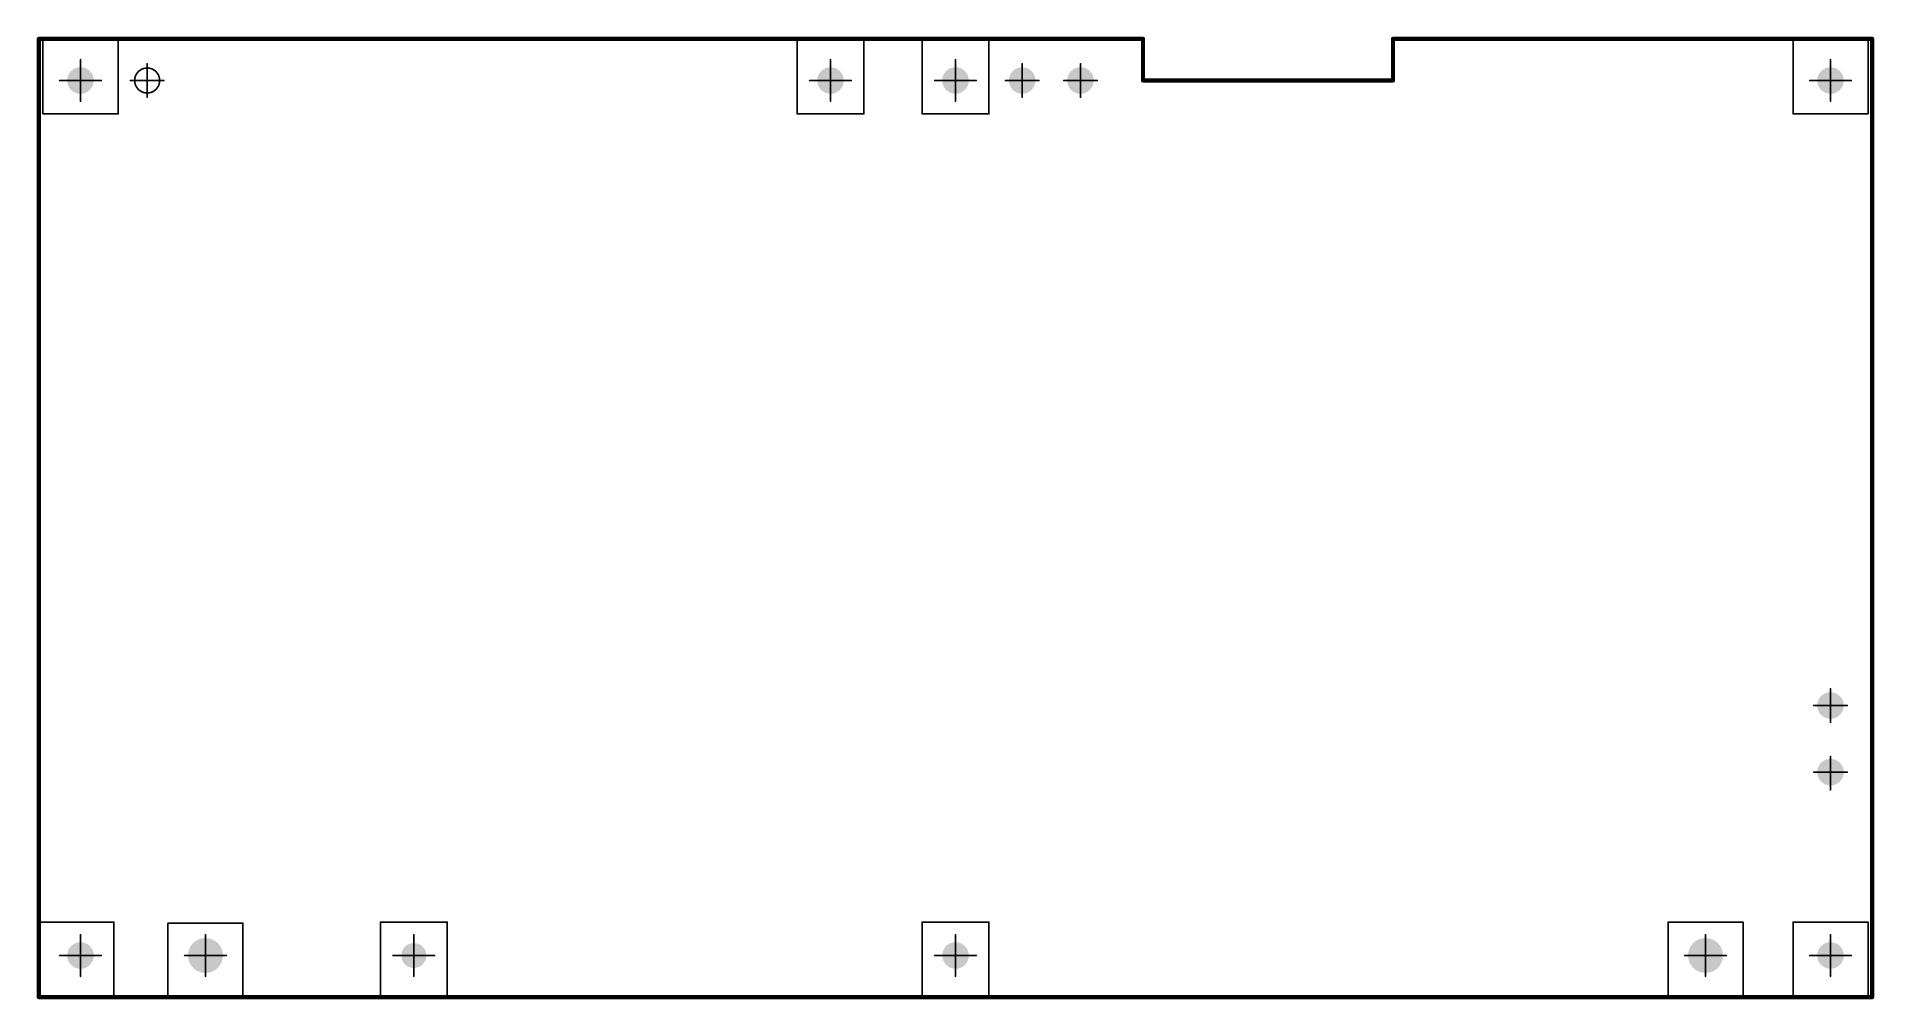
# Model space of a CAD drawing. Header units: inches. Extents: x 10 to 230, y 10 to 125.
import ezdxf

# ---------------------------------------------------------------- set-up
doc = ezdxf.new("R2010")
doc.units = ezdxf.units.IN
for name, color, linetype in [('Bottom Layer- Bottom', 5, 'Continuous'), ('Bottom Solder- Bot Mask', 6, 'Continuous'), ('Keep-Out Layer- Board', 6, 'Continuous'), ('Mechanical 1- Top Assy', 6, 'Continuous'), ('Mechanical 5- Help', 56, 'Continuous'), ('Multi-Layer', 9, 'Continuous'), ('Top Layer- Top', 1, 'Continuous'), ('Top Solder- Top Mask', 216, 'Continuous')]:
    doc.layers.add(name, color=color, linetype=linetype)

msp = doc.modelspace()

# ---------------------------------------------------------------- hatches: boundary and pattern name
at = {"layer": 'Bottom Layer- Bottom'}
h = msp.add_hatch(color=7, dxfattribs=at)
edge = h.paths.add_edge_path()
edge.add_arc((15, 120), 1.5, 0, 360)
h = msp.add_hatch(color=7, dxfattribs=at)
edge = h.paths.add_edge_path()
edge.add_arc((105, 120), 1.5, 0, 360)
h = msp.add_hatch(color=7, dxfattribs=at)
edge = h.paths.add_edge_path()
edge.add_arc((120, 120), 1.5, 0, 360)
h = msp.add_hatch(color=7, dxfattribs=at)
edge = h.paths.add_edge_path()
edge.add_arc((128, 120), 1.5, 0, 360)
h = msp.add_hatch(color=7, dxfattribs=at)
edge = h.paths.add_edge_path()
edge.add_arc((135, 120), 1.5, 0, 360)
h = msp.add_hatch(color=7, dxfattribs=at)
edge = h.paths.add_edge_path()
edge.add_arc((225, 120), 1.5, 0, 360)
h = msp.add_hatch(color=7, dxfattribs=at)
edge = h.paths.add_edge_path()
edge.add_arc((225, 45), 1.5, 0, 360)
h = msp.add_hatch(color=7, dxfattribs=at)
edge = h.paths.add_edge_path()
edge.add_arc((225, 37), 1.5, 0, 360)
h = msp.add_hatch(color=7, dxfattribs=at)
edge = h.paths.add_edge_path()
edge.add_arc((15, 15), 1.5, 0, 360)
h = msp.add_hatch(color=7, dxfattribs=at)
edge = h.paths.add_edge_path()
edge.add_arc((30, 15), 2, 0, 360)
h = msp.add_hatch(color=7, dxfattribs=at)
edge = h.paths.add_edge_path()
edge.add_arc((55, 15), 1.5, 0, 360)
h = msp.add_hatch(color=7, dxfattribs=at)
edge = h.paths.add_edge_path()
edge.add_arc((120, 15), 1.5, 0, 360)
h = msp.add_hatch(color=7, dxfattribs=at)
edge = h.paths.add_edge_path()
edge.add_arc((210, 15), 2, 0, 360)
h = msp.add_hatch(color=7, dxfattribs=at)
edge = h.paths.add_edge_path()
edge.add_arc((225, 15), 1.5, 0, 360)
at = {"layer": 'Bottom Solder- Bot Mask'}
h = msp.add_hatch(color=7, dxfattribs=at)
edge = h.paths.add_edge_path()
edge.add_arc((15, 120), 1.6, 0, 360)
h = msp.add_hatch(color=7, dxfattribs=at)
edge = h.paths.add_edge_path()
edge.add_arc((105, 120), 1.6, 0, 360)
h = msp.add_hatch(color=7, dxfattribs=at)
edge = h.paths.add_edge_path()
edge.add_arc((120, 120), 1.6, 0, 360)
h = msp.add_hatch(color=7, dxfattribs=at)
edge = h.paths.add_edge_path()
edge.add_arc((128, 120), 1.6, 0, 360)
h = msp.add_hatch(color=7, dxfattribs=at)
edge = h.paths.add_edge_path()
edge.add_arc((135, 120), 1.6, 0, 360)
h = msp.add_hatch(color=7, dxfattribs=at)
edge = h.paths.add_edge_path()
edge.add_arc((225, 120), 1.6, 0, 360)
h = msp.add_hatch(color=7, dxfattribs=at)
edge = h.paths.add_edge_path()
edge.add_arc((225, 45), 1.6, 0, 360)
h = msp.add_hatch(color=7, dxfattribs=at)
edge = h.paths.add_edge_path()
edge.add_arc((225, 37), 1.6, 0, 360)
h = msp.add_hatch(color=7, dxfattribs=at)
edge = h.paths.add_edge_path()
edge.add_arc((15, 15), 1.6, 0, 360)
h = msp.add_hatch(color=7, dxfattribs=at)
edge = h.paths.add_edge_path()
edge.add_arc((30, 15), 2.1, 0, 360)
h = msp.add_hatch(color=7, dxfattribs=at)
edge = h.paths.add_edge_path()
edge.add_arc((120, 15), 1.6, 0, 360)
h = msp.add_hatch(color=7, dxfattribs=at)
edge = h.paths.add_edge_path()
edge.add_arc((210, 15), 2.1, 0, 360)
h = msp.add_hatch(color=7, dxfattribs=at)
edge = h.paths.add_edge_path()
edge.add_arc((225, 15), 1.6, 0, 360)
at = {"layer": 'Multi-Layer'}
h = msp.add_hatch(color=9, dxfattribs=at)
edge = h.paths.add_edge_path()
edge.add_arc((15, 120), 1.5, 0, 360)
h = msp.add_hatch(color=9, dxfattribs=at)
edge = h.paths.add_edge_path()
edge.add_arc((105, 120), 1.5, 0, 360)
h = msp.add_hatch(color=9, dxfattribs=at)
edge = h.paths.add_edge_path()
edge.add_arc((120, 120), 1.5, 0, 360)
h = msp.add_hatch(color=9, dxfattribs=at)
edge = h.paths.add_edge_path()
edge.add_arc((128, 120), 1.5, 0, 360)
h = msp.add_hatch(color=9, dxfattribs=at)
edge = h.paths.add_edge_path()
edge.add_arc((135, 120), 1.5, 0, 360)
h = msp.add_hatch(color=9, dxfattribs=at)
edge = h.paths.add_edge_path()
edge.add_arc((225, 120), 1.5, 0, 360)
h = msp.add_hatch(color=9, dxfattribs=at)
edge = h.paths.add_edge_path()
edge.add_arc((225, 45), 1.5, 0, 360)
h = msp.add_hatch(color=9, dxfattribs=at)
edge = h.paths.add_edge_path()
edge.add_arc((225, 37), 1.5, 0, 360)
h = msp.add_hatch(color=9, dxfattribs=at)
edge = h.paths.add_edge_path()
edge.add_arc((15, 15), 1.5, 0, 360)
h = msp.add_hatch(color=9, dxfattribs=at)
edge = h.paths.add_edge_path()
edge.add_arc((30, 15), 2, 0, 360)
h = msp.add_hatch(color=9, dxfattribs=at)
edge = h.paths.add_edge_path()
edge.add_arc((55, 15), 1.5, 0, 360)
h = msp.add_hatch(color=9, dxfattribs=at)
edge = h.paths.add_edge_path()
edge.add_arc((120, 15), 1.5, 0, 360)
h = msp.add_hatch(color=9, dxfattribs=at)
edge = h.paths.add_edge_path()
edge.add_arc((210, 15), 2, 0, 360)
h = msp.add_hatch(color=9, dxfattribs=at)
edge = h.paths.add_edge_path()
edge.add_arc((225, 15), 1.5, 0, 360)
at = {"layer": 'Top Layer- Top'}
h = msp.add_hatch(color=7, dxfattribs=at)
edge = h.paths.add_edge_path()
edge.add_arc((15, 120), 1.5, 0, 360)
h = msp.add_hatch(color=7, dxfattribs=at)
edge = h.paths.add_edge_path()
edge.add_arc((105, 120), 1.5, 0, 360)
h = msp.add_hatch(color=7, dxfattribs=at)
edge = h.paths.add_edge_path()
edge.add_arc((120, 120), 1.5, 0, 360)
h = msp.add_hatch(color=7, dxfattribs=at)
edge = h.paths.add_edge_path()
edge.add_arc((128, 120), 1.5, 0, 360)
h = msp.add_hatch(color=7, dxfattribs=at)
edge = h.paths.add_edge_path()
edge.add_arc((135, 120), 1.5, 0, 360)
h = msp.add_hatch(color=7, dxfattribs=at)
edge = h.paths.add_edge_path()
edge.add_arc((225, 120), 1.5, 0, 360)
h = msp.add_hatch(color=7, dxfattribs=at)
edge = h.paths.add_edge_path()
edge.add_arc((225, 45), 1.5, 0, 360)
h = msp.add_hatch(color=7, dxfattribs=at)
edge = h.paths.add_edge_path()
edge.add_arc((225, 37), 1.5, 0, 360)
h = msp.add_hatch(color=7, dxfattribs=at)
edge = h.paths.add_edge_path()
edge.add_arc((15, 15), 1.5, 0, 360)
h = msp.add_hatch(color=7, dxfattribs=at)
edge = h.paths.add_edge_path()
edge.add_arc((30, 15), 2, 0, 360)
h = msp.add_hatch(color=7, dxfattribs=at)
edge = h.paths.add_edge_path()
edge.add_arc((55, 15), 1.5, 0, 360)
h = msp.add_hatch(color=7, dxfattribs=at)
edge = h.paths.add_edge_path()
edge.add_arc((120, 15), 1.5, 0, 360)
h = msp.add_hatch(color=7, dxfattribs=at)
edge = h.paths.add_edge_path()
edge.add_arc((210, 15), 2, 0, 360)
h = msp.add_hatch(color=7, dxfattribs=at)
edge = h.paths.add_edge_path()
edge.add_arc((225, 15), 1.5, 0, 360)
at = {"layer": 'Top Solder- Top Mask'}
h = msp.add_hatch(color=7, dxfattribs=at)
edge = h.paths.add_edge_path()
edge.add_arc((15, 120), 1.6, 0, 360)
h = msp.add_hatch(color=7, dxfattribs=at)
edge = h.paths.add_edge_path()
edge.add_arc((105, 120), 1.6, 0, 360)
h = msp.add_hatch(color=7, dxfattribs=at)
edge = h.paths.add_edge_path()
edge.add_arc((120, 120), 1.6, 0, 360)
h = msp.add_hatch(color=7, dxfattribs=at)
edge = h.paths.add_edge_path()
edge.add_arc((128, 120), 1.6, 0, 360)
h = msp.add_hatch(color=7, dxfattribs=at)
edge = h.paths.add_edge_path()
edge.add_arc((135, 120), 1.6, 0, 360)
h = msp.add_hatch(color=7, dxfattribs=at)
edge = h.paths.add_edge_path()
edge.add_arc((225, 120), 1.6, 0, 360)
h = msp.add_hatch(color=7, dxfattribs=at)
edge = h.paths.add_edge_path()
edge.add_arc((225, 45), 1.6, 0, 360)
h = msp.add_hatch(color=7, dxfattribs=at)
edge = h.paths.add_edge_path()
edge.add_arc((225, 37), 1.6, 0, 360)
h = msp.add_hatch(color=7, dxfattribs=at)
edge = h.paths.add_edge_path()
edge.add_arc((15, 15), 1.6, 0, 360)
h = msp.add_hatch(color=7, dxfattribs=at)
edge = h.paths.add_edge_path()
edge.add_arc((30, 15), 2.1, 0, 360)
h = msp.add_hatch(color=7, dxfattribs=at)
edge = h.paths.add_edge_path()
edge.add_arc((120, 15), 1.6, 0, 360)
h = msp.add_hatch(color=7, dxfattribs=at)
edge = h.paths.add_edge_path()
edge.add_arc((210, 15), 2.1, 0, 360)
h = msp.add_hatch(color=7, dxfattribs=at)
edge = h.paths.add_edge_path()
edge.add_arc((225, 15), 1.6, 0, 360)

# ---------------------------------------------------------------- linework, layer by layer
at = {"layer": 'Keep-Out Layer- Board'}
for points in [[(10, 125, 0.5, 0.5, 0), (142.5, 125, 0.5, 0.5, 0)], [(10, 10, 0.5, 0.5, 0), (10, 125, 0.5, 0.5, 0)], [(10, 10, 0.127, 0.127, 0), (10, 125, 0.127, 0.127, 0)], [(10, 125, 0.127, 0.127, 0), (142.5, 125, 0.127, 0.127, 0)], [(142.5, 120, 0.5, 0.5, 0), (142.5, 125, 0.5, 0.5, 0)], [(142.5, 120, 0.127, 0.127, 0), (142.5, 125, 0.127, 0.127, 0)], [(172.5, 125, 0.5, 0.5, 0), (230, 125, 0.5, 0.5, 0)], [(172.5, 120, 0.5, 0.5, 0), (172.5, 125, 0.5, 0.5, 0)], [(172.5, 120, 0.127, 0.127, 0), (172.5, 125, 0.127, 0.127, 0)], [(172.5, 125, 0.127, 0.127, 0), (230, 125, 0.127, 0.127, 0)], [(230, 10, 0.5, 0.5, 0), (230, 125, 0.5, 0.5, 0)], [(230, 10, 0.127, 0.127, 0), (230, 125, 0.127, 0.127, 0)], [(142.5, 120, 0.5, 0.5, 0), (172.5, 120, 0.5, 0.5, 0)], [(142.5, 120, 0.127, 0.127, 0), (172.5, 120, 0.127, 0.127, 0)], [(10, 10, 0.5, 0.5, 0), (230, 10, 0.5, 0.5, 0)], [(10, 10, 0.127, 0.127, 0), (230, 10, 0.127, 0.127, 0)]]:
    msp.add_lwpolyline(points, format="xyseb", dxfattribs=at)
for points in [[(9.87, 125, 0.25, 0.25, 1), (10.12, 125, 0.25, 0.25, 1)], [(9.87, 125, 0.25, 0.25, 1), (10.12, 125, 0.25, 0.25, 1)], [(9.97, 125, 0.0635, 0.0635, 1), (10.03, 125, 0.0635, 0.0635, 1)], [(9.97, 125, 0.0635, 0.0635, 1), (10.03, 125, 0.0635, 0.0635, 1)], [(142.38, 125, 0.25, 0.25, 1), (142.62, 125, 0.25, 0.25, 1)], [(142.38, 125, 0.25, 0.25, 1), (142.62, 125, 0.25, 0.25, 1)], [(142.47, 125, 0.0635, 0.0635, 1), (142.53, 125, 0.0635, 0.0635, 1)], [(142.47, 125, 0.0635, 0.0635, 1), (142.53, 125, 0.0635, 0.0635, 1)], [(172.38, 125, 0.25, 0.25, 1), (172.62, 125, 0.25, 0.25, 1)], [(172.38, 125, 0.25, 0.25, 1), (172.62, 125, 0.25, 0.25, 1)], [(172.47, 125, 0.0635, 0.0635, 1), (172.53, 125, 0.0635, 0.0635, 1)], [(172.47, 125, 0.0635, 0.0635, 1), (172.53, 125, 0.0635, 0.0635, 1)], [(229.88, 125, 0.25, 0.25, 1), (230.12, 125, 0.25, 0.25, 1)], [(229.88, 125, 0.25, 0.25, 1), (230.12, 125, 0.25, 0.25, 1)], [(229.97, 125, 0.0635, 0.0635, 1), (230.03, 125, 0.0635, 0.0635, 1)], [(229.97, 125, 0.0635, 0.0635, 1), (230.03, 125, 0.0635, 0.0635, 1)], [(142.38, 120, 0.25, 0.25, 1), (142.62, 120, 0.25, 0.25, 1)], [(142.38, 120, 0.25, 0.25, 1), (142.62, 120, 0.25, 0.25, 1)], [(142.47, 120, 0.0635, 0.0635, 1), (142.53, 120, 0.0635, 0.0635, 1)], [(142.47, 120, 0.0635, 0.0635, 1), (142.53, 120, 0.0635, 0.0635, 1)], [(172.38, 120, 0.25, 0.25, 1), (172.62, 120, 0.25, 0.25, 1)], [(172.38, 120, 0.25, 0.25, 1), (172.62, 120, 0.25, 0.25, 1)], [(172.47, 120, 0.0635, 0.0635, 1), (172.53, 120, 0.0635, 0.0635, 1)], [(172.47, 120, 0.0635, 0.0635, 1), (172.53, 120, 0.0635, 0.0635, 1)], [(9.87, 10, 0.25, 0.25, 1), (10.12, 10, 0.25, 0.25, 1)], [(9.87, 10, 0.25, 0.25, 1), (10.12, 10, 0.25, 0.25, 1)], [(9.97, 10, 0.0635, 0.0635, 1), (10.03, 10, 0.0635, 0.0635, 1)], [(9.97, 10, 0.0635, 0.0635, 1), (10.03, 10, 0.0635, 0.0635, 1)], [(229.88, 10, 0.25, 0.25, 1), (230.12, 10, 0.25, 0.25, 1)], [(229.88, 10, 0.25, 0.25, 1), (230.12, 10, 0.25, 0.25, 1)], [(229.97, 10, 0.0635, 0.0635, 1), (230.03, 10, 0.0635, 0.0635, 1)], [(229.97, 10, 0.0635, 0.0635, 1), (230.03, 10, 0.0635, 0.0635, 1)]]:
    msp.add_lwpolyline(points, format="xyseb", close=True, dxfattribs=at)
at = {"layer": 'Mechanical 1- Top Assy'}
for points in [[(24.5, 120, 0.2, 0.2, 1), (21.5, 120, 0.2, 0.2, 1)], [(21.45, 120, 0.1, 0.1, 1), (21.55, 120, 0.1, 0.1, 1)], [(24.45, 120, 0.1, 0.1, 1), (24.55, 120, 0.1, 0.1, 1)]]:
    msp.add_lwpolyline(points, format="xyseb", close=True, dxfattribs=at)
at = {"layer": 'Mechanical 5- Help'}
for points in [[(10.5, 116, 0.2, 0.2, 0), (10.5, 125, 0.2, 0.2, 0)], [(19.52, 116, 0.2, 0.2, 0), (19.52, 125, 0.2, 0.2, 0)], [(101, 116, 0.2, 0.2, 0), (101, 125, 0.2, 0.2, 0)], [(109, 116, 0.2, 0.2, 0), (109, 125, 0.2, 0.2, 0)], [(116, 116, 0.2, 0.2, 0), (116, 125, 0.2, 0.2, 0)], [(124, 116, 0.2, 0.2, 0), (124, 125, 0.2, 0.2, 0)], [(220.5, 116, 0.2, 0.2, 0), (220.5, 125, 0.2, 0.2, 0)], [(229.5, 116, 0.2, 0.2, 0), (229.5, 125, 0.2, 0.2, 0)], [(15, 117.5, 0.2, 0.2, 0), (15, 122.5, 0.2, 0.2, 0)], [(23, 118, 0.2, 0.2, 0), (23, 122, 0.2, 0.2, 0)], [(23, 118, 0.2, 0.2, 0), (23, 122, 0.2, 0.2, 0)], [(105, 117.5, 0.2, 0.2, 0), (105, 122.5, 0.2, 0.2, 0)], [(120, 117.5, 0.2, 0.2, 0), (120, 122.5, 0.2, 0.2, 0)], [(128, 118, 0.2, 0.2, 0), (128, 122, 0.2, 0.2, 0)], [(135, 118, 0.2, 0.2, 0), (135, 122, 0.2, 0.2, 0)], [(225, 117.5, 0.2, 0.2, 0), (225, 122.5, 0.2, 0.2, 0)], [(12.5, 120, 0.2, 0.2, 0), (17.5, 120, 0.2, 0.2, 0)], [(21, 120, 0.2, 0.2, 0), (25, 120, 0.2, 0.2, 0)], [(21, 120, 0.2, 0.2, 0), (25, 120, 0.2, 0.2, 0)], [(102.5, 120, 0.2, 0.2, 0), (107.5, 120, 0.2, 0.2, 0)], [(117.5, 120, 0.2, 0.2, 0), (122.5, 120, 0.2, 0.2, 0)], [(126, 120, 0.2, 0.2, 0), (130, 120, 0.2, 0.2, 0)], [(133, 120, 0.2, 0.2, 0), (137, 120, 0.2, 0.2, 0)], [(222.5, 120, 0.2, 0.2, 0), (227.5, 120, 0.2, 0.2, 0)], [(10.5, 116, 0.2, 0.2, 0), (19.5, 116, 0.2, 0.2, 0)], [(101, 116, 0.2, 0.2, 0), (109, 116, 0.2, 0.2, 0)], [(116, 116, 0.2, 0.2, 0), (124, 116, 0.2, 0.2, 0)], [(220.5, 116, 0.2, 0.2, 0), (229.5, 116, 0.2, 0.2, 0)], [(225, 43, 0.2, 0.2, 0), (225, 47, 0.2, 0.2, 0)], [(223, 45, 0.2, 0.2, 0), (227, 45, 0.2, 0.2, 0)], [(225, 34.88, 0.2, 0.2, 0), (225, 38.87, 0.2, 0.2, 0)], [(223, 37, 0.2, 0.2, 0), (227, 37, 0.2, 0.2, 0)], [(10, 19, 0.2, 0.2, 0), (19, 19, 0.2, 0.2, 0)], [(19, 10, 0.2, 0.2, 0), (19, 19, 0.2, 0.2, 0)], [(25.5, 18.87, 0.2, 0.2, 0), (34.5, 18.87, 0.2, 0.2, 0)], [(25.5, 9.87, 0.2, 0.2, 0), (25.5, 18.87, 0.2, 0.2, 0)], [(34.5, 9.87, 0.2, 0.2, 0), (34.5, 18.87, 0.2, 0.2, 0)], [(51, 19, 0.2, 0.2, 0), (59, 19, 0.2, 0.2, 0)], [(51, 10, 0.2, 0.2, 0), (51, 19, 0.2, 0.2, 0)], [(59, 10, 0.2, 0.2, 0), (59, 19, 0.2, 0.2, 0)], [(116, 19, 0.2, 0.2, 0), (124, 19, 0.2, 0.2, 0)], [(116, 10, 0.2, 0.2, 0), (116, 19, 0.2, 0.2, 0)], [(124, 10, 0.2, 0.2, 0), (124, 19, 0.2, 0.2, 0)], [(205.5, 19, 0.2, 0.2, 0), (214.5, 19, 0.2, 0.2, 0)], [(205.5, 10, 0.2, 0.2, 0), (205.5, 19, 0.2, 0.2, 0)], [(214.5, 10, 0.2, 0.2, 0), (214.5, 19, 0.2, 0.2, 0)], [(220.5, 19, 0.2, 0.2, 0), (229.5, 19, 0.2, 0.2, 0)], [(220.5, 10, 0.2, 0.2, 0), (220.5, 19, 0.2, 0.2, 0)], [(229.5, 10, 0.2, 0.2, 0), (229.5, 19, 0.2, 0.2, 0)], [(15, 12.5, 0.2, 0.2, 0), (15, 17.5, 0.2, 0.2, 0)], [(30, 12.5, 0.2, 0.2, 0), (30, 17.5, 0.2, 0.2, 0)], [(55, 12.5, 0.2, 0.2, 0), (55, 17.5, 0.2, 0.2, 0)], [(55, 12.5, 0.2, 0.2, 0), (55, 17.5, 0.2, 0.2, 0)], [(120, 12.5, 0.2, 0.2, 0), (120, 17.5, 0.2, 0.2, 0)], [(210, 12.5, 0.2, 0.2, 0), (210, 17.5, 0.2, 0.2, 0)], [(225, 12.5, 0.2, 0.2, 0), (225, 17.5, 0.2, 0.2, 0)], [(12.5, 15, 0.2, 0.2, 0), (17.5, 15, 0.2, 0.2, 0)], [(27.5, 15, 0.2, 0.2, 0), (32.5, 15, 0.2, 0.2, 0)], [(52.5, 15, 0.2, 0.2, 0), (57.5, 15, 0.2, 0.2, 0)], [(52.5, 15, 0.2, 0.2, 0), (57.5, 15, 0.2, 0.2, 0)], [(117.5, 15, 0.2, 0.2, 0), (122.5, 15, 0.2, 0.2, 0)], [(207.5, 15, 0.2, 0.2, 0), (212.5, 15, 0.2, 0.2, 0)], [(222.5, 15, 0.2, 0.2, 0), (227.5, 15, 0.2, 0.2, 0)]]:
    msp.add_lwpolyline(points, format="xyseb", dxfattribs=at)
for points in [[(10.45, 125, 0.1, 0.1, 1), (10.55, 125, 0.1, 0.1, 1)], [(19.47, 125, 0.1, 0.1, 1), (19.57, 125, 0.1, 0.1, 1)], [(100.95, 125, 0.1, 0.1, 1), (101.05, 125, 0.1, 0.1, 1)], [(108.95, 125, 0.1, 0.1, 1), (109.05, 125, 0.1, 0.1, 1)], [(115.95, 125, 0.1, 0.1, 1), (116.05, 125, 0.1, 0.1, 1)], [(123.95, 125, 0.1, 0.1, 1), (124.05, 125, 0.1, 0.1, 1)], [(220.45, 125, 0.1, 0.1, 1), (220.55, 125, 0.1, 0.1, 1)], [(229.45, 125, 0.1, 0.1, 1), (229.55, 125, 0.1, 0.1, 1)], [(14.95, 122.5, 0.1, 0.1, 1), (15.05, 122.5, 0.1, 0.1, 1)], [(22.95, 122, 0.1, 0.1, 1), (23.05, 122, 0.1, 0.1, 1)], [(22.95, 122, 0.1, 0.1, 1), (23.05, 122, 0.1, 0.1, 1)], [(104.95, 122.5, 0.1, 0.1, 1), (105.05, 122.5, 0.1, 0.1, 1)], [(119.95, 122.5, 0.1, 0.1, 1), (120.05, 122.5, 0.1, 0.1, 1)], [(127.95, 122, 0.1, 0.1, 1), (128.05, 122, 0.1, 0.1, 1)], [(134.95, 122, 0.1, 0.1, 1), (135.05, 122, 0.1, 0.1, 1)], [(224.95, 122.5, 0.1, 0.1, 1), (225.05, 122.5, 0.1, 0.1, 1)], [(12.45, 120, 0.1, 0.1, 1), (12.55, 120, 0.1, 0.1, 1)], [(17.45, 120, 0.1, 0.1, 1), (17.55, 120, 0.1, 0.1, 1)], [(20.95, 120, 0.1, 0.1, 1), (21.05, 120, 0.1, 0.1, 1)], [(20.95, 120, 0.1, 0.1, 1), (21.05, 120, 0.1, 0.1, 1)], [(24.95, 120, 0.1, 0.1, 1), (25.05, 120, 0.1, 0.1, 1)], [(24.95, 120, 0.1, 0.1, 1), (25.05, 120, 0.1, 0.1, 1)], [(102.45, 120, 0.1, 0.1, 1), (102.55, 120, 0.1, 0.1, 1)], [(107.45, 120, 0.1, 0.1, 1), (107.55, 120, 0.1, 0.1, 1)], [(117.45, 120, 0.1, 0.1, 1), (117.55, 120, 0.1, 0.1, 1)], [(122.45, 120, 0.1, 0.1, 1), (122.55, 120, 0.1, 0.1, 1)], [(125.95, 120, 0.1, 0.1, 1), (126.05, 120, 0.1, 0.1, 1)], [(129.95, 120, 0.1, 0.1, 1), (130.05, 120, 0.1, 0.1, 1)], [(132.95, 120, 0.1, 0.1, 1), (133.05, 120, 0.1, 0.1, 1)], [(136.95, 120, 0.1, 0.1, 1), (137.05, 120, 0.1, 0.1, 1)], [(222.45, 120, 0.1, 0.1, 1), (222.55, 120, 0.1, 0.1, 1)], [(227.45, 120, 0.1, 0.1, 1), (227.55, 120, 0.1, 0.1, 1)], [(14.95, 117.5, 0.1, 0.1, 1), (15.05, 117.5, 0.1, 0.1, 1)], [(22.95, 118, 0.1, 0.1, 1), (23.05, 118, 0.1, 0.1, 1)], [(22.95, 118, 0.1, 0.1, 1), (23.05, 118, 0.1, 0.1, 1)], [(104.95, 117.5, 0.1, 0.1, 1), (105.05, 117.5, 0.1, 0.1, 1)], [(119.95, 117.5, 0.1, 0.1, 1), (120.05, 117.5, 0.1, 0.1, 1)], [(127.95, 118, 0.1, 0.1, 1), (128.05, 118, 0.1, 0.1, 1)], [(134.95, 118, 0.1, 0.1, 1), (135.05, 118, 0.1, 0.1, 1)], [(224.95, 117.5, 0.1, 0.1, 1), (225.05, 117.5, 0.1, 0.1, 1)], [(10.45, 116, 0.1, 0.1, 1), (10.55, 116, 0.1, 0.1, 1)], [(10.45, 116, 0.1, 0.1, 1), (10.55, 116, 0.1, 0.1, 1)], [(19.45, 116, 0.1, 0.1, 1), (19.55, 116, 0.1, 0.1, 1)], [(19.47, 116, 0.1, 0.1, 1), (19.57, 116, 0.1, 0.1, 1)], [(100.95, 116, 0.1, 0.1, 1), (101.05, 116, 0.1, 0.1, 1)], [(100.95, 116, 0.1, 0.1, 1), (101.05, 116, 0.1, 0.1, 1)], [(108.95, 116, 0.1, 0.1, 1), (109.05, 116, 0.1, 0.1, 1)], [(108.95, 116, 0.1, 0.1, 1), (109.05, 116, 0.1, 0.1, 1)], [(115.95, 116, 0.1, 0.1, 1), (116.05, 116, 0.1, 0.1, 1)], [(115.95, 116, 0.1, 0.1, 1), (116.05, 116, 0.1, 0.1, 1)], [(123.95, 116, 0.1, 0.1, 1), (124.05, 116, 0.1, 0.1, 1)], [(123.95, 116, 0.1, 0.1, 1), (124.05, 116, 0.1, 0.1, 1)], [(220.45, 116, 0.1, 0.1, 1), (220.55, 116, 0.1, 0.1, 1)], [(220.45, 116, 0.1, 0.1, 1), (220.55, 116, 0.1, 0.1, 1)], [(229.45, 116, 0.1, 0.1, 1), (229.55, 116, 0.1, 0.1, 1)], [(229.45, 116, 0.1, 0.1, 1), (229.55, 116, 0.1, 0.1, 1)], [(224.95, 47, 0.1, 0.1, 1), (225.05, 47, 0.1, 0.1, 1)], [(222.95, 45, 0.1, 0.1, 1), (223.05, 45, 0.1, 0.1, 1)], [(226.95, 45, 0.1, 0.1, 1), (227.05, 45, 0.1, 0.1, 1)], [(224.95, 43, 0.1, 0.1, 1), (225.05, 43, 0.1, 0.1, 1)], [(224.95, 38.87, 0.1, 0.1, 1), (225.05, 38.87, 0.1, 0.1, 1)], [(222.95, 37, 0.1, 0.1, 1), (223.05, 37, 0.1, 0.1, 1)], [(226.95, 37, 0.1, 0.1, 1), (227.05, 37, 0.1, 0.1, 1)], [(224.95, 34.88, 0.1, 0.1, 1), (225.05, 34.88, 0.1, 0.1, 1)], [(9.95, 19, 0.1, 0.1, 1), (10.05, 19, 0.1, 0.1, 1)], [(18.95, 19, 0.1, 0.1, 1), (19.05, 19, 0.1, 0.1, 1)], [(18.95, 19, 0.1, 0.1, 1), (19.05, 19, 0.1, 0.1, 1)], [(25.45, 18.87, 0.1, 0.1, 1), (25.55, 18.87, 0.1, 0.1, 1)], [(25.45, 18.87, 0.1, 0.1, 1), (25.55, 18.87, 0.1, 0.1, 1)], [(34.45, 18.87, 0.1, 0.1, 1), (34.55, 18.87, 0.1, 0.1, 1)], [(34.45, 18.87, 0.1, 0.1, 1), (34.55, 18.87, 0.1, 0.1, 1)], [(50.95, 19, 0.1, 0.1, 1), (51.05, 19, 0.1, 0.1, 1)], [(50.95, 19, 0.1, 0.1, 1), (51.05, 19, 0.1, 0.1, 1)], [(58.95, 19, 0.1, 0.1, 1), (59.05, 19, 0.1, 0.1, 1)], [(58.95, 19, 0.1, 0.1, 1), (59.05, 19, 0.1, 0.1, 1)], [(115.95, 19, 0.1, 0.1, 1), (116.05, 19, 0.1, 0.1, 1)], [(115.95, 19, 0.1, 0.1, 1), (116.05, 19, 0.1, 0.1, 1)], [(123.95, 19, 0.1, 0.1, 1), (124.05, 19, 0.1, 0.1, 1)], [(123.95, 19, 0.1, 0.1, 1), (124.05, 19, 0.1, 0.1, 1)], [(205.45, 19, 0.1, 0.1, 1), (205.55, 19, 0.1, 0.1, 1)], [(205.45, 19, 0.1, 0.1, 1), (205.55, 19, 0.1, 0.1, 1)], [(214.45, 19, 0.1, 0.1, 1), (214.55, 19, 0.1, 0.1, 1)], [(214.45, 19, 0.1, 0.1, 1), (214.55, 19, 0.1, 0.1, 1)], [(220.45, 19, 0.1, 0.1, 1), (220.55, 19, 0.1, 0.1, 1)], [(220.45, 19, 0.1, 0.1, 1), (220.55, 19, 0.1, 0.1, 1)], [(229.45, 19, 0.1, 0.1, 1), (229.55, 19, 0.1, 0.1, 1)], [(229.45, 19, 0.1, 0.1, 1), (229.55, 19, 0.1, 0.1, 1)], [(14.95, 17.5, 0.1, 0.1, 1), (15.05, 17.5, 0.1, 0.1, 1)], [(29.95, 17.5, 0.1, 0.1, 1), (30.05, 17.5, 0.1, 0.1, 1)], [(54.95, 17.5, 0.1, 0.1, 1), (55.05, 17.5, 0.1, 0.1, 1)], [(54.95, 17.5, 0.1, 0.1, 1), (55.05, 17.5, 0.1, 0.1, 1)], [(119.95, 17.5, 0.1, 0.1, 1), (120.05, 17.5, 0.1, 0.1, 1)], [(209.95, 17.5, 0.1, 0.1, 1), (210.05, 17.5, 0.1, 0.1, 1)], [(224.95, 17.5, 0.1, 0.1, 1), (225.05, 17.5, 0.1, 0.1, 1)], [(12.45, 15, 0.1, 0.1, 1), (12.55, 15, 0.1, 0.1, 1)], [(17.45, 15, 0.1, 0.1, 1), (17.55, 15, 0.1, 0.1, 1)], [(27.45, 15, 0.1, 0.1, 1), (27.55, 15, 0.1, 0.1, 1)], [(32.45, 15, 0.1, 0.1, 1), (32.55, 15, 0.1, 0.1, 1)], [(52.45, 15, 0.1, 0.1, 1), (52.55, 15, 0.1, 0.1, 1)], [(52.45, 15, 0.1, 0.1, 1), (52.55, 15, 0.1, 0.1, 1)], [(57.45, 15, 0.1, 0.1, 1), (57.55, 15, 0.1, 0.1, 1)], [(57.45, 15, 0.1, 0.1, 1), (57.55, 15, 0.1, 0.1, 1)], [(117.45, 15, 0.1, 0.1, 1), (117.55, 15, 0.1, 0.1, 1)], [(122.45, 15, 0.1, 0.1, 1), (122.55, 15, 0.1, 0.1, 1)], [(207.45, 15, 0.1, 0.1, 1), (207.55, 15, 0.1, 0.1, 1)], [(212.45, 15, 0.1, 0.1, 1), (212.55, 15, 0.1, 0.1, 1)], [(222.45, 15, 0.1, 0.1, 1), (222.55, 15, 0.1, 0.1, 1)], [(227.45, 15, 0.1, 0.1, 1), (227.55, 15, 0.1, 0.1, 1)], [(14.95, 12.5, 0.1, 0.1, 1), (15.05, 12.5, 0.1, 0.1, 1)], [(29.95, 12.5, 0.1, 0.1, 1), (30.05, 12.5, 0.1, 0.1, 1)], [(54.95, 12.5, 0.1, 0.1, 1), (55.05, 12.5, 0.1, 0.1, 1)], [(54.95, 12.5, 0.1, 0.1, 1), (55.05, 12.5, 0.1, 0.1, 1)], [(119.95, 12.5, 0.1, 0.1, 1), (120.05, 12.5, 0.1, 0.1, 1)], [(209.95, 12.5, 0.1, 0.1, 1), (210.05, 12.5, 0.1, 0.1, 1)], [(224.95, 12.5, 0.1, 0.1, 1), (225.05, 12.5, 0.1, 0.1, 1)], [(18.95, 10, 0.1, 0.1, 1), (19.05, 10, 0.1, 0.1, 1)], [(25.45, 9.87, 0.1, 0.1, 1), (25.55, 9.87, 0.1, 0.1, 1)], [(34.45, 9.87, 0.1, 0.1, 1), (34.55, 9.87, 0.1, 0.1, 1)], [(50.95, 10, 0.1, 0.1, 1), (51.05, 10, 0.1, 0.1, 1)], [(58.95, 10, 0.1, 0.1, 1), (59.05, 10, 0.1, 0.1, 1)], [(115.95, 10, 0.1, 0.1, 1), (116.05, 10, 0.1, 0.1, 1)], [(123.95, 10, 0.1, 0.1, 1), (124.05, 10, 0.1, 0.1, 1)], [(205.45, 10, 0.1, 0.1, 1), (205.55, 10, 0.1, 0.1, 1)], [(214.45, 10, 0.1, 0.1, 1), (214.55, 10, 0.1, 0.1, 1)], [(220.45, 10, 0.1, 0.1, 1), (220.55, 10, 0.1, 0.1, 1)], [(229.45, 10, 0.1, 0.1, 1), (229.55, 10, 0.1, 0.1, 1)]]:
    msp.add_lwpolyline(points, format="xyseb", close=True, dxfattribs=at)

doc.saveas('drawing.dxf')
